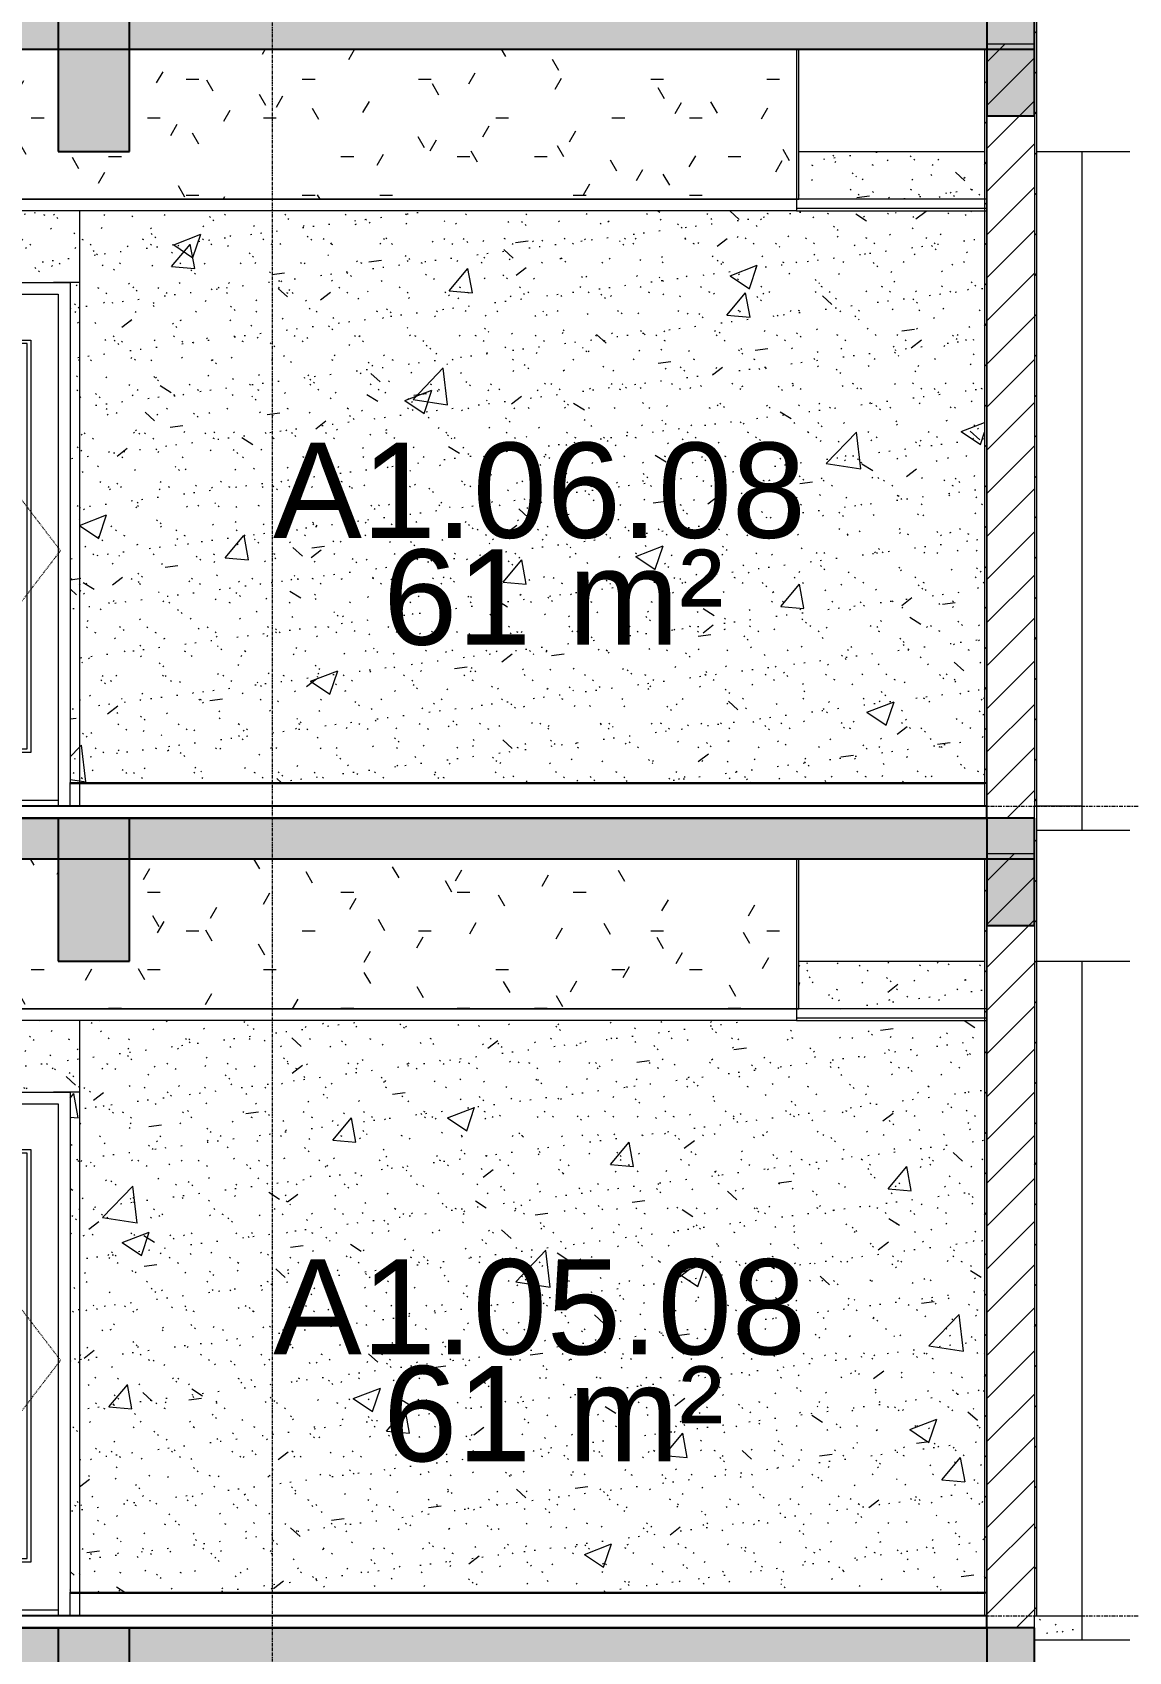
# Model space of a CAD drawing. Header units: millimetres. Extents: x 25061 to 259291, y -8723 to 35400.
# Drawn here: x 37845 to 42448, y 15650 to 22450 of the extents above; entities that cross this region are included whole.
import ezdxf

# ---------------------------------------------------------------- set-up
doc = ezdxf.new("R2010")
doc.units = ezdxf.units.MM
for name, pattern in [('Centre', [31.75, 6.35, -4.7625, 15.875, -4.7625]), ('Dash', [6.35, 3.175, -3.175]), ('Grid Line', [22.225, 12.7, -3.175, 3.175, -3.175])]:
    doc.linetypes.add(name, pattern=pattern)
for name, color, linetype, lineweight in [('0-1', 7, 'Continuous', 5), ('A-AREA-IDEN', 2, 'Continuous', 9), ('A-CLNG', 13, 'Continuous', 9), ('A-CLNG-1', 250, 'Continuous', 18), ('A-CLNG-2', 7, 'Continuous', 9), ('A-CLNG-PATT-1', 7, 'Continuous', 9), ('A-CLNG-PATT-2', 9, 'Continuous', 9), ('A-DETL-GENF-HDLN-1', 7, 'Dash', 9), ('A-DOOR', 31, 'Continuous', 9), ('A-DOOR-1', 7, 'Continuous', 9), ('A-FLOR-1', 10, 'Continuous', 25), ('A-FLOR-HRAL-1', 253, 'Continuous', 9), ('A-FLOR-LEVL-2', 51, 'Centre', 9), ('A-FLOR-PATT-1', 7, 'Continuous', 9), ('A-WALL', 113, 'Continuous', 9), ('A-WALL-1', 113, 'Continuous', 18), ('A-WALL-PATT-1', 7, 'Continuous', 9), ('A-WALL-PATT-2', 9, 'Continuous', 9), ('A-WALL-PATT-4', 111, 'Continuous', 9), ('I-WALL-1', 250, 'Continuous', 18), ('I-WALL-2', 7, 'Continuous', 9), ('I-WALL-3', 2, 'Continuous', 18), ('S-BEAM-1', 12, 'Continuous', 5), ('S-BEAM-2', 10, 'Continuous', 25), ('S-BEAM-3', 7, 'Continuous', 9), ('S-COLS-1', 7, 'Continuous', 9), ('S-GRID-1', 1, 'Grid Line', 9)]:
    doc.layers.add(name, color=color, linetype=linetype, lineweight=lineweight)
doc.styles.add('Arial', font='arial.ttf', dxfattribs={"height": 400})
pattern_1 = [(45, (81080.3, 14125), (-84.8528, 84.8528), [])]
pattern_2 = [(50, (81080.3, 14125), (1165.978, -102.01), [121.92, -1341.12]), (355, (81080.3, 14125), (-225.554, 1222.763), [97.536, -1072.896]), (100.451, (81177.5, 14116.5), (940.433, 1120.746), [103.616, -1139.776]), (46.184, (81080.3, 14450.1), (1734.906, -269.074), [182.88, -2011.68]), (96.636, (81224.9, 14427.7), (1519.38, 1583.536), [155.424, -1709.665]), (351.184, (81080.3, 14450.1), (1519.39, 1583.52), [146.304, -1609.344]), (21, (81242.9, 14368.8), (970.332, -654.498), [121.92, -1341.12]), (326, (81242.9, 14368.8), (395.533, 1178.804), [97.536, -1072.896]), (71.451, (81323.7, 14314.3), (1365.87, 524.296), [103.616, -1139.776]), (37.5, (81080.3, 14125), (19.767, 541.1527), [53.645, -1006.246, 53.645, -1035.507, -1076.96]), (37.5, (81080.3, 14125), (19.767, 541.1527), [-2149.043, 53.645, -1023.315]), (7.5, (81080.3, 14125), (427.646, 641.156), [53.645, -567.334, 53.645, -981.862, -410.464]), (7.5, (81080.3, 14125), (427.646, 641.156), [-1656.486, 53.645, -356.819]), (327.5, (80717.8, 14125), (867.782, -36.665), [53.645, -352.755, 53.645, -1214.323, -1682.496]), (327.5, (80717.8, 14125), (867.782, -36.665), [-1674.368, 53.645, -1628.85]), (317.5, (80555.2, 14125), (948.028, 162.731), [53.645, -474.675, 53.645, -788.416, -1194.816]), (317.5, (80555.2, 14125), (948.028, 162.731), [-1370.38, 53.645, -1141.17])]
pattern_3 = [(37.5, (81080.3, 14125), (-5.1206, 156.61216), [5.364, -118.181, 5.364, -132.812, -132.08]), (37.5, (81080.3, 14125), (-5.1206, 156.61216), [-261.722, 5.364, -126.716]), (7.5, (81080.3, 14125), (143.847, 229.3842), [5.364, -61.285, 5.364, -105.989, -42.672]), (7.5, (81080.3, 14125), (143.847, 229.3842), [-178.003, 5.364, -37.308]), (327.5, (80980.33, 14125), (253.11758, 0.46008), [5.364, -35.276, 5.364, -140.94, -191.008]), (327.5, (80980.33, 14125), (253.11758, 0.46008), [-186.944, 5.364, -185.644]), (317.5, (80980.33, 14125), (244.3381, 71.3376), [5.364, -14.956, 5.364, -90.546, -109.728]), (317.5, (80980.33, 14125), (244.3381, 71.3376), [-116.23, 5.364, -104.364])]
pattern_4 = [(0, (81080.3, 14125), (650.24, 162.56), [53.645, -434.035, 53.645, -434.035, -2600.96]), (0, (81080.3, 14125), (650.24, 162.56), [-975.36, 53.645, -921.715, 53.645, -434.035, -1137.92]), (0, (81080.3, 14125), (650.24, 162.56), [-2438.4, 53.645, -271.475, 53.645, -759.155]), (120, (81324.14, 14206.28), (-465.9011, 481.84436), [53.645, -434.035, 53.645, -3034.995]), (120, (81324.14, 14206.28), (-465.9011, 481.84436), [-541.325, -434.035, 53.645, -921.715, -1625.6]), (120, (81324.14, 14206.28), (-465.9011, 481.84436), [-1950.72, 53.645, -434.035, 53.645, -1084.275]), (120, (81324.14, 14206.28), (-465.9011, 481.84436), [-2492.045, -271.475, 53.645, -759.155]), (240, (81405.42, 14531.4), (-184.3389, -644.40436), [53.645, -434.035, 53.645, -3034.995]), (240, (81405.42, 14531.4), (-184.3389, -644.40436), [-541.325, -434.035, 53.645, -921.715, -1625.6]), (240, (81405.42, 14531.4), (-184.3389, -644.40436), [-1950.72, 53.645, -434.035, 53.645, -1084.275]), (240, (81405.42, 14531.4), (-184.3389, -644.40436), [-2492.045, -271.475, 53.645, -759.155])]
pattern_5 = [(45, (81080.3, 14125), (-90.50967, 90.50967), [])]

# ---------------------------------------------------------------- blocks, each defined once
blk = doc.blocks.new('NCV_TKTC_KET CAU_rvt-1-TKCS_MẶT CẮT 1')
at = {"layer": 'A-FLOR-PATT-1'}
h = blk.add_hatch(color=256, dxfattribs=at)
h.paths.add_polyline_path([(127252.4, 22380), (127252.4, 22550), (118852.4, 22550), (118852.4, 22380), (126740, 22380)])
h.paths.add_polyline_path([(33652.6, 22380), (42052.6, 22380), (42052.6, 22550), (33652.6, 22550)])
h.paths.add_polyline_path([(114352.4, 22380), (114352.4, 22550), (105952.4, 22550), (105952.4, 22380), (113942, 22380)])
h.paths.add_polyline_path([(46552.6, 22380), (54952.6, 22380), (54952.6, 22550), (46552.6, 22550)])
h = blk.add_hatch(color=256, dxfattribs=at)
h.paths.add_polyline_path([(127252.4, 18980), (127252.4, 19150), (118852.4, 19150), (118852.4, 18980), (126740, 18980)])
h.paths.add_polyline_path([(33652.6, 18980), (42052.6, 18980), (42052.6, 19150), (33652.6, 19150)])
h.paths.add_polyline_path([(114352.4, 18980), (114352.4, 19150), (105952.4, 19150), (105952.4, 18980), (113942, 18980)])
h.paths.add_polyline_path([(46552.6, 18980), (54952.6, 18980), (54952.6, 19150), (46552.6, 19150)])
h = blk.add_hatch(color=256, dxfattribs=at)
h.paths.add_polyline_path([(127252.4, 15580), (127252.4, 15750), (118852.4, 15750), (118852.4, 15580), (126740, 15580)])
h.paths.add_polyline_path([(33652.6, 15580), (42052.6, 15580), (42052.6, 15750), (33652.6, 15750)])
h.paths.add_polyline_path([(114352.4, 15580), (114352.4, 15750), (105952.4, 15750), (105952.4, 15580), (113942, 15580)])
h.paths.add_polyline_path([(46552.6, 15580), (54952.6, 15580), (54952.6, 15750), (46552.6, 15750)])
at = {"layer": 'S-BEAM-1'}
for points in [[(38252.6, 21950), (38252.6, 22550), (37952.6, 22550), (37952.6, 21950)], [(42052.6, 22100), (42052.6, 22550), (41852.6, 22550), (41852.6, 22100), (41953.7, 22100)], [(37952.6, 18550), (38252.6, 18550), (38252.6, 19150), (37952.6, 19150), (37952.6, 18873.8)], [(42052.6, 18700), (42052.6, 19150), (41852.6, 19150), (41852.6, 18700), (41953.7, 18700)], [(37952.6, 15150), (38252.6, 15150), (38252.6, 15750), (37952.6, 15750), (37952.6, 15224.5)], [(41852.6, 15300), (42052.6, 15300), (42052.6, 15750), (41852.6, 15750)]]:
    blk.add_hatch(color=256, dxfattribs=at).paths.add_polyline_path(points)
at = {"layer": 'A-FLOR-1'}
for p, q in [((42052.6, 22380), (42052.6, 22550)), ((33652.6, 22380), (42052.6, 22380)), ((42052.6, 19150), (33652.6, 19150)), ((42052.6, 18980), (42052.6, 19150)), ((33652.6, 18980), (42052.6, 18980)), ((42052.6, 15750), (33652.6, 15750)), ((42052.6, 15580), (42052.6, 15750))]:
    blk.add_line(p, q, dxfattribs=at)
at = {"layer": 'S-BEAM-2'}
for p, q in [((37952.6, 22550), (37952.6, 21950)), ((38252.6, 21950), (38252.6, 22550)), ((41852.6, 22550), (41852.6, 22100)), ((42052.6, 22100), (42052.6, 22550)), ((41852.6, 22100), (42052.6, 22100)), ((37952.6, 21950), (38252.6, 21950)), ((38252.6, 19150), (37952.6, 19150)), ((37952.6, 19150), (37952.6, 18550)), ((38252.6, 18550), (38252.6, 19150)), ((42052.6, 19150), (41852.6, 19150)), ((41852.6, 19150), (41852.6, 18700)), ((42052.6, 18700), (42052.6, 19150)), ((41852.6, 18700), (42052.6, 18700)), ((37952.6, 18550), (38252.6, 18550)), ((38252.6, 15750), (37952.6, 15750)), ((37952.6, 15750), (37952.6, 15150)), ((38252.6, 15150), (38252.6, 15750)), ((42052.6, 15750), (41852.6, 15750)), ((41852.6, 15750), (41852.6, 15300)), ((42052.6, 15300), (42052.6, 15750))]:
    blk.add_line(p, q, dxfattribs=at)
at = {"layer": 'S-BEAM-3'}
for p, q in [((41062.6, 21950), (41842.6, 21950)), ((42062.6, 21950), (42452.6, 21950)), ((42062.6, 19100), (42452.6, 19100)), ((41062.6, 18550), (41842.6, 18550)), ((42062.6, 18550), (42452.6, 18550)), ((42052.6, 15700), (42452.6, 15700))]:
    blk.add_line(p, q, dxfattribs=at)
at = {"layer": 'S-COLS-1'}
blk.add_line((42252.6, 15700), (42252.6, 15800), dxfattribs=at)
blk = doc.blocks.new('DOOR_CW_01 CANH MO-PANEL KINH - DIG_02-800x2200-CỬA NHÔM KÍNH-400864-TKCS_MẶT CẮT 1')
at = {"layer": 'A-DOOR-1'}
for p, q in [((38042.564287, 7800), (37932.564287, 7800)), ((38052.564287, 5695), (38052.564287, 5700)), ((38052.564287, 5695), (38052.564287, 5700)), ((38052.564287, 5695), (38052.564287, 5700)), ((38112.564287, 5695), (38112.564287, 5700)), ((38152.564287, 5700), (38152.564287, 5695)), ((38152.564287, 5700), (38152.564287, 5695)), ((38152.564287, 5695), (38152.564287, 5700))]:
    blk.add_line(p, q, dxfattribs=at)
blk = doc.blocks.new('DOOR_CW_01 CANH MO-PANEL KINH - DIG_01-900x2200-CỬA NHÔM KÍNH-901215-TKCS_MẶT CẮT 1')
at = {"layer": 'A-DETL-GENF-HDLN-1'}
for p, q in [((37962.6, 6673.5), (37142.6, 7747)), ((37142.6, 5600), (37962.6, 6673.5))]:
    blk.add_line(p, q, dxfattribs=at)
at = {"layer": 'A-DOOR-1'}
for p, q in [((37152.6, 5600), (37152.6, 7750)), ((37152.6, 7750), (37952.6, 7750)), ((37952.6, 7750), (37952.6, 5600)), ((37267.6, 6524.5), (37267.6, 7558)), ((37267.6, 7558), (37837.6, 7558)), ((37837.6, 7558), (37837.6, 5826)), ((37822.6, 7543), (37282.6, 7543)), ((37282.6, 7543), (37282.6, 6524.5)), ((37822.6, 5841), (37822.6, 7543)), ((37227.3, 6556), (37187.8, 6556)), ((37187.8, 6556), (37187.8, 6416)), ((37227.3, 6524.5), (37227.3, 6556)), ((37282.6, 6524.5), (37207.6, 6524.5)), ((37282.6, 6507.5), (37207.6, 6507.5)), ((37227.3, 6416), (37227.3, 6507.5)), ((37267.6, 5826), (37267.6, 6507.5)), ((37282.6, 6524.5), (37308.4, 6524.5)), ((37282.6, 6507.5), (37282.6, 5841)), ((37308.4, 6507.5), (37282.6, 6507.5)), ((37308.4, 6524.5), (37308.4, 6507.5)), ((37187.8, 6416), (37227.3, 6416)), ((37837.6, 5826), (37267.6, 5826)), ((37282.6, 5841), (37822.6, 5841)), ((37102.6, 5700), (37102.6, 5695)), ((38002.6, 5695), (38002.6, 5700)), ((37152.6, 5626), (37952.6, 5626))]:
    blk.add_line(p, q, dxfattribs=at)
for start, end in [(90, 180), (180, 270)]:
    blk.add_arc((37207.6, 6516), 8.5, start, end, dxfattribs=at)
blk = doc.blocks.new('Railing - Railing-910888-TKCS_MẶT CẮT 1')
at = {"layer": 'A-FLOR-HRAL-1'}
for p, q in [((38042.564287, 5695), (41842.564287, 5695)), ((38042.564287, 5695), (38042.564287, 5600)), ((41852.564287, 5695), (41842.564287, 5695)), ((41842.564287, 5695), (41842.564287, 5600)), ((41852.564287, 5600), (41852.564287, 5695)), ((41842.564287, 5600), (41852.564287, 5600))]:
    blk.add_line(p, q, dxfattribs=at)
blk = doc.blocks.new('Railing - Railing-910890-TKCS_MẶT CẮT 1')
at = {"layer": 'A-FLOR-HRAL-1'}
for p, q in [((38002.564287, 5600), (38002.564287, 5695)), ((38002.564287, 5695), (38042.564287, 5695))]:
    blk.add_line(p, q, dxfattribs=at)
blk = doc.blocks.new('CL_01-VÁCH DỰNG THẠCH CAO CĂN HỘ LOẠI 1-5A5 - CL_01-VÁCH DỰNG THẠCH CAO CĂN HỘ LOẠI 1A-5-V103-TKCS_MẶT CẮT 1')
at = {"layer": 'A-CLNG-PATT-2'}
h = blk.add_hatch(dxfattribs=at)
h.set_pattern_fill('FP_1', color=256, style=0, pattern_type=2)
h.set_pattern_definition(pattern_4)
h.paths.add_polyline_path([(35452.4, 21750), (41052.6, 21750), (41052.6, 22380), (38252.6, 22380), (38252.6, 21950), (37952.6, 21950), (37952.6, 22380), (35452.4, 22380), (35452.4, 21914.9)])
at = {"layer": 'A-CLNG-1'}
for p, q in [((35452.4, 22380), (35442.4, 22380)), ((35442.4, 22380), (35442.4, 21750)), ((35452.4, 21750), (35452.4, 22380)), ((41062.6, 22380), (41052.6, 22380)), ((41052.6, 22380), (41052.6, 21750)), ((41062.6, 21750), (41062.6, 22380)), ((35442.4, 21750), (35452.4, 21750)), ((41052.6, 21750), (41062.6, 21750))]:
    blk.add_line(p, q, dxfattribs=at)
at = {"layer": 'A-CLNG-2'}
blk.add_line((41052.6, 21750), (35452.6, 21750), dxfattribs=at)
blk = doc.blocks.new('NCV_TKTC_TANG 6 - 8_rvt-3-TKCS_MẶT CẮT 1')
at = {"layer": 'A-CLNG-PATT-1'}
h = blk.add_hatch(dxfattribs=at)
h.set_pattern_fill('FP_7', color=256, style=0, pattern_type=2)
h.set_pattern_definition([(0, (81080.3, 14125), (1300.48, 325.12), [53.645, -921.715, 53.645, -6123.635]), (0, (81080.3, 14125), (1300.48, 325.12), [-1029.005, -921.715, 53.645, -1897.075, -3251.2]), (0, (81080.3, 14125), (1300.48, 325.12), [-3901.44, 53.645, -921.715, 53.645, -2222.195]), (0, (81080.3, 14125), (1300.48, 325.12), [-4930.445, -596.595, 53.645, -1571.955]), (120, (81567.98, 14287.56), (-931.8022, 963.6887), [53.645, -921.715, -6177.28]), (120, (81567.98, 14287.56), (-931.8022, 963.6887), [-975.36, 53.645, -921.715, -5201.92]), (120, (81567.98, 14287.56), (-931.8022, 963.6887), [-1950.72, 53.645, -1897.075, -3251.2]), (120, (81567.98, 14287.56), (-931.8022, 963.6887), [-3901.44, 53.645, -921.715, -2275.84]), (120, (81567.98, 14287.56), (-931.8022, 963.6887), [-4876.8, 53.645, -596.595, -1625.6]), (120, (81567.98, 14287.56), (-931.8022, 963.6887), [-5527.04, 53.645, -1571.955]), (240, (81730.54, 14937.8), (-368.6778, -1288.8087), [53.645, -921.715, -6177.28]), (240, (81730.54, 14937.8), (-368.6778, -1288.8087), [-975.36, 53.645, -921.715, -5201.92]), (240, (81730.54, 14937.8), (-368.6778, -1288.8087), [-1950.72, 53.645, -1897.075, -3251.2]), (240, (81730.54, 14937.8), (-368.6778, -1288.8087), [-3901.44, 53.645, -921.715, -2275.84]), (240, (81730.54, 14937.8), (-368.6778, -1288.8087), [-4876.8, 53.645, -596.595, -1625.6]), (240, (81730.54, 14937.8), (-368.6778, -1288.8087), [-5527.04, 53.645, -1571.955])])
h.paths.add_polyline_path([(35452.6, 21700), (35452.6, 21710), (35052.6, 21710), (35052.6, 21700)])
h.paths.add_polyline_path([(41052.6, 21700), (41852.6, 21700), (41852.6, 21710), (41052.6, 21710)])
at = {"layer": 'A-WALL-PATT-1'}
h = blk.add_hatch(dxfattribs=at)
h.set_pattern_fill('FP_3', color=256, style=0, pattern_type=2)
h.set_pattern_definition(pattern_1)
h.paths.add_polyline_path([(41852.6, 19300), (41852.6, 22380), (41842.6, 22380), (41842.6, 19300)])
at = {"layer": 'A-WALL-PATT-2'}
h = blk.add_hatch(dxfattribs=at)
h.set_pattern_fill('FP_4', color=256, style=0, pattern_type=2)
h.set_pattern_definition(pattern_2)
h.paths.add_polyline_path([(41842.6, 19300), (41842.6, 21700), (38042.6, 21700), (38042.6, 19300), (38754.2, 19300)])
h.paths.add_polyline_path([(41842.6, 21750), (41842.6, 21950), (41062.6, 21950), (41062.6, 21750)])
h = blk.add_hatch(dxfattribs=at)
h.set_pattern_fill('FP_5', color=256, style=0, pattern_type=2)
h.set_pattern_definition(pattern_3)
h.paths.add_polyline_path([(41842.6, 19300), (41842.6, 21700), (38042.6, 21700), (38042.6, 19300), (38754.2, 19300)])
h.paths.add_polyline_path([(41842.6, 21750), (41842.6, 21950), (41062.6, 21950), (41062.6, 21750)])
h = blk.add_hatch(dxfattribs=at)
h.set_pattern_fill('FP_4', color=256, style=0, pattern_type=2)
h.set_pattern_definition(pattern_2)
h.paths.add_polyline_path([(37102.6, 19300), (37102.6, 21400), (38002.6, 21400), (38002.6, 19300), (38042.6, 19300), (38042.6, 21700), (37062.6, 21700), (37062.6, 19300)])
h = blk.add_hatch(dxfattribs=at)
h.set_pattern_fill('FP_5', color=256, style=0, pattern_type=2)
h.set_pattern_definition(pattern_3)
h.paths.add_polyline_path([(37102.6, 19300), (37102.6, 21400), (38002.6, 21400), (38002.6, 19300), (38042.6, 19300), (38042.6, 21700), (37062.6, 21700), (37062.6, 19300)])
at = {"layer": 'A-CLNG-1'}
for p, q in [((41852.6, 21750), (41052.6, 21750)), ((41052.6, 21750), (41052.6, 21700)), ((41052.6, 21700), (41852.6, 21700)), ((41852.6, 21700), (41852.6, 21750))]:
    blk.add_line(p, q, dxfattribs=at)
at = {"layer": 'A-CLNG-2'}
for p, q in [((35452.6, 21750), (41052.6, 21750)), ((41052.6, 21700), (35452.6, 21700)), ((41852.6, 21710), (41052.6, 21710))]:
    blk.add_line(p, q, dxfattribs=at)
at = {"layer": 'A-FLOR-1'}
for p, q in [((41852.6, 19200), (35052.6, 19200)), ((41852.6, 19150), (41852.6, 19200)), ((35052.6, 19150), (41852.6, 19150))]:
    blk.add_line(p, q, dxfattribs=at)
at = {"layer": 'I-WALL-1'}
for p, q in [((41852.6, 22380), (41842.6, 22380)), ((41842.6, 22380), (41842.6, 19300)), ((41852.6, 19300), (41852.6, 22380)), ((41842.6, 19300), (41852.6, 19300))]:
    blk.add_line(p, q, dxfattribs=at)
at = {"layer": 'I-WALL-2'}
for p, q in [((38042.6, 21700), (38042.6, 19300)), ((37102.6, 21400), (38002.6, 21400)), ((38002.6, 21400), (38002.6, 19300)), ((38002.6, 19300), (38042.6, 19300)), ((38042.6, 19300), (41842.6, 19300))]:
    blk.add_line(p, q, dxfattribs=at)
at = {"layer": ''}
for name in ['Railing - Railing-910890-TKCS_MẶT CẮT 1', 'Railing - Railing-910888-TKCS_MẶT CẮT 1']:
    blk.add_blockref(name, (0, 13600), dxfattribs=at)
at = {"layer": 'A-CLNG'}
blk.add_blockref('CL_01-VÁCH DỰNG THẠCH CAO CĂN HỘ LOẠI 1-5A5 - CL_01-VÁCH DỰNG THẠCH CAO CĂN HỘ LOẠI 1A-5-V103-TKCS_MẶT CẮT 1', (0, 0), dxfattribs=at)
at = {"layer": 'A-DOOR'}
for name in ['DOOR_CW_01 CANH MO-PANEL KINH - DIG_02-800x2200-CỬA NHÔM KÍNH-400864-TKCS_MẶT CẮT 1', 'DOOR_CW_01 CANH MO-PANEL KINH - DIG_01-900x2200-CỬA NHÔM KÍNH-901215-TKCS_MẶT CẮT 1']:
    blk.add_blockref(name, (0, 13600), dxfattribs=at)
blk = doc.blocks.new('CL_01-VÁCH DỰNG THẠCH CAO CĂN HỘ LOẠI 1-5A5 - CL_01-VÁCH DỰNG THẠCH CAO CĂN HỘ LOẠI 1A-5-V107-TKCS_MẶT CẮT 1')
at = {"layer": 'A-CLNG-PATT-2'}
h = blk.add_hatch(dxfattribs=at)
h.set_pattern_fill('FP_1', color=256, style=0, pattern_type=2)
h.set_pattern_definition(pattern_4)
h.paths.add_polyline_path([(35452.4, 18350), (41052.6, 18350), (41052.6, 18980), (38252.6, 18980), (38252.6, 18550), (37952.6, 18550), (37952.6, 18980), (35452.4, 18980)])
at = {"layer": 'A-CLNG-1'}
for p, q in [((35452.4, 18980), (35442.4, 18980)), ((35442.4, 18980), (35442.4, 18350)), ((35452.4, 18350), (35452.4, 18980)), ((41062.6, 18980), (41052.6, 18980)), ((41052.6, 18980), (41052.6, 18350)), ((41062.6, 18350), (41062.6, 18980)), ((35442.4, 18350), (35452.4, 18350)), ((41052.6, 18350), (41062.6, 18350))]:
    blk.add_line(p, q, dxfattribs=at)
at = {"layer": 'A-CLNG-2'}
blk.add_line((41052.6, 18350), (35452.6, 18350), dxfattribs=at)
blk = doc.blocks.new('NCV_TKTC_TANG 5_rvt-1-TKCS_MẶT CẮT 1')
at = {"layer": 'A-WALL-PATT-1'}
h = blk.add_hatch(dxfattribs=at)
h.set_pattern_fill('FP_3', color=256, style=0, pattern_type=2)
h.set_pattern_definition(pattern_1)
h.paths.add_polyline_path([(41852.6, 15900), (41852.6, 18980), (41842.6, 18980), (41842.6, 15900)])
at = {"layer": 'A-WALL-PATT-2'}
h = blk.add_hatch(dxfattribs=at)
h.set_pattern_fill('FP_4', color=256, style=0, pattern_type=2)
h.set_pattern_definition(pattern_2)
h.paths.add_polyline_path([(38042.6, 15900), (41842.6, 15900), (41842.6, 18300), (38042.6, 18300), (38042.6, 17049.2)])
h.paths.add_polyline_path([(41062.6, 18350), (41842.6, 18350), (41842.6, 18550), (41062.6, 18550)])
h = blk.add_hatch(dxfattribs=at)
h.set_pattern_fill('FP_5', color=256, style=0, pattern_type=2)
h.set_pattern_definition(pattern_3)
h.paths.add_polyline_path([(38042.6, 15900), (41842.6, 15900), (41842.6, 18300), (38042.6, 18300), (38042.6, 17049.2)])
h.paths.add_polyline_path([(41062.6, 18350), (41842.6, 18350), (41842.6, 18550), (41062.6, 18550)])
h = blk.add_hatch(dxfattribs=at)
h.set_pattern_fill('FP_4', color=256, style=0, pattern_type=2)
h.set_pattern_definition(pattern_2)
h.paths.add_polyline_path([(37102.6, 15900), (37102.6, 18000), (38002.6, 18000), (38002.6, 15900), (38042.6, 15900), (38042.6, 18300), (37622.2, 18300), (37622.2, 18260), (37482.2, 18260), (37482.2, 18300), (37062.6, 18300), (37062.6, 15900)])
h = blk.add_hatch(dxfattribs=at)
h.set_pattern_fill('FP_5', color=256, style=0, pattern_type=2)
h.set_pattern_definition(pattern_3)
h.paths.add_polyline_path([(37102.6, 15900), (37102.6, 18000), (38002.6, 18000), (38002.6, 15900), (38042.6, 15900), (38042.6, 18300), (37622.2, 18300), (37622.2, 18260), (37482.2, 18260), (37482.2, 18300), (37062.6, 18300), (37062.6, 15900)])
at = {"layer": 'A-CLNG-1'}
for p, q in [((41852.6, 18350), (41052.6, 18350)), ((41052.6, 18350), (41052.6, 18300)), ((41052.6, 18300), (41852.6, 18300)), ((41852.6, 18300), (41852.6, 18350))]:
    blk.add_line(p, q, dxfattribs=at)
at = {"layer": 'A-CLNG-2'}
for p, q in [((35452.6, 18350), (41052.6, 18350)), ((41052.6, 18300), (35452.6, 18300)), ((41852.6, 18310), (41052.6, 18310))]:
    blk.add_line(p, q, dxfattribs=at)
at = {"layer": 'A-FLOR-1'}
for p, q in [((41852.6, 15800), (35052.6, 15800)), ((41852.6, 15750), (41852.6, 15800)), ((35052.6, 15750), (41852.6, 15750))]:
    blk.add_line(p, q, dxfattribs=at)
at = {"layer": 'I-WALL-1'}
for p, q in [((41852.6, 18980), (41842.6, 18980)), ((41842.6, 18980), (41842.6, 15900)), ((41852.6, 15900), (41852.6, 18980)), ((41842.6, 15900), (41852.6, 15900))]:
    blk.add_line(p, q, dxfattribs=at)
at = {"layer": 'I-WALL-2'}
for p, q in [((38042.6, 18300), (38042.6, 15900)), ((37102.6, 18000), (38002.6, 18000)), ((38002.6, 18000), (38002.6, 15900)), ((38002.6, 15900), (38042.6, 15900)), ((38042.6, 15900), (41842.6, 15900))]:
    blk.add_line(p, q, dxfattribs=at)
at = {"layer": ''}
for name in ['Railing - Railing-910890-TKCS_MẶT CẮT 1', 'Railing - Railing-910888-TKCS_MẶT CẮT 1']:
    blk.add_blockref(name, (0, 10200), dxfattribs=at)
at = {"layer": 'A-CLNG'}
blk.add_blockref('CL_01-VÁCH DỰNG THẠCH CAO CĂN HỘ LOẠI 1-5A5 - CL_01-VÁCH DỰNG THẠCH CAO CĂN HỘ LOẠI 1A-5-V107-TKCS_MẶT CẮT 1', (0, 0), dxfattribs=at)
at = {"layer": 'A-DOOR'}
for name in ['DOOR_CW_01 CANH MO-PANEL KINH - DIG_02-800x2200-CỬA NHÔM KÍNH-400864-TKCS_MẶT CẮT 1', 'DOOR_CW_01 CANH MO-PANEL KINH - DIG_01-900x2200-CỬA NHÔM KÍNH-901215-TKCS_MẶT CẮT 1']:
    blk.add_blockref(name, (0, 10200), dxfattribs=at)

msp = doc.modelspace()

# ---------------------------------------------------------------- hatches: boundary and pattern name
at = {"layer": 'A-WALL-PATT-4'}
h = msp.add_hatch(dxfattribs=at)
h.set_pattern_fill('FP_3', color=256, style=0, pattern_type=2)
h.set_pattern_definition(pattern_1)
h.paths.add_polyline_path([(42052.6, 19200), (42062.6, 19200), (42062.6, 22600), (42052.6, 22600), (42052.6, 19482)])
h = msp.add_hatch(dxfattribs=at)
h.set_pattern_fill('FP_8', color=256, style=0, pattern_type=2)
h.set_pattern_definition(pattern_5)
h.paths.add_polyline_path([(41953.7, 19150), (42052.6, 19150), (42052.6, 22400), (41852.6, 22400), (41852.6, 19150)])
h = msp.add_hatch(dxfattribs=at)
h.set_pattern_fill('FP_3', color=256, style=0, pattern_type=2)
h.set_pattern_definition(pattern_1)
h.paths.add_polyline_path([(42052.6, 15800), (42062.6, 15800), (42062.6, 19200), (42052.6, 19200), (42052.6, 15832.7)])
h = msp.add_hatch(dxfattribs=at)
h.set_pattern_fill('FP_8', color=256, style=0, pattern_type=2)
h.set_pattern_definition(pattern_5)
h.paths.add_polyline_path([(42052.6, 15750), (42052.6, 19000), (41852.6, 19000), (41852.6, 15750), (41953.7, 15750)])
h = msp.add_hatch(dxfattribs=at)
h.set_pattern_fill('FP_4', color=256, style=0, pattern_type=2)
h.set_pattern_definition(pattern_2)
h.paths.add_polyline_path([(42052.9, 15700), (42252.6, 15700), (42252.6, 15800), (42052.6, 15800), (42052.6, 15700)])
h = msp.add_hatch(dxfattribs=at)
h.set_pattern_fill('FP_5', color=256, style=0, pattern_type=2)
h.set_pattern_definition(pattern_3)
h.paths.add_polyline_path([(42052.9, 15700), (42252.6, 15700), (42252.6, 15800), (42052.6, 15800), (42052.6, 15700)])

# ---------------------------------------------------------------- linework, layer by layer
at = {"layer": 'A-FLOR-LEVL-2'}
for p, q in [((25061.1, 19200), (134152.6, 19200)), ((25061.1, 15800), (134152.6, 15800))]:
    msp.add_line(p, q, dxfattribs=at)
at = {"layer": 'A-WALL'}
for p, q in [((42252.6, 19100), (42252.6, 21950)), ((42252.6, 19200), (42062.6, 19200)), ((42252.6, 15800), (42252.6, 18550)), ((42062.6, 15800), (42252.6, 15800))]:
    msp.add_line(p, q, dxfattribs=at)
at = {"layer": 'A-WALL-1'}
for p, q in [((41852.6, 22400), (41852.6, 19150)), ((42052.6, 22400), (41852.6, 22400)), ((42052.6, 19150), (42052.6, 19200)), ((41852.6, 19150), (42052.6, 19150)), ((41852.6, 19000), (41852.6, 15750)), ((42052.6, 19000), (41852.6, 19000)), ((42052.6, 15750), (42052.6, 15800)), ((41852.6, 15750), (42052.6, 15750))]:
    msp.add_line(p, q, dxfattribs=at)
at = {"layer": 'I-WALL-3'}
for p, q in [((42062.6, 19200), (42062.6, 22600)), ((42052.6, 22550), (42052.6, 19200)), ((42062.6, 19200), (42052.6, 19200)), ((42052.6, 19200), (42062.6, 19200)), ((42062.6, 15800), (42062.6, 19200)), ((42052.6, 19150), (42052.6, 15800)), ((42052.6, 15800), (42062.6, 15800))]:
    msp.add_line(p, q, dxfattribs=at)
at = {"layer": 'S-GRID-1'}
msp.add_line((38852.6, -3283.1), (38852.6, 30285.9), dxfattribs=at)

# ---------------------------------------------------------------- block references
at = {"layer": '0-1'}
for name in ['NCV_TKTC_KET CAU_rvt-1-TKCS_MẶT CẮT 1', 'NCV_TKTC_TANG 6 - 8_rvt-3-TKCS_MẶT CẮT 1', 'NCV_TKTC_TANG 5_rvt-1-TKCS_MẶT CẮT 1']:
    msp.add_blockref(name, (0, 0), dxfattribs=at)

# ---------------------------------------------------------------- texts
at = {"layer": 'A-AREA-IDEN', "char_height": 400, "line_spacing_factor": 0.936439, "style": 'Arial'}
for s, insert, width, attachment_point in [('\\pt8,16,24,32,40,48,56,64,72,80,88,96,104,112,120,128,136,144,152,160,168,176,184,192,200,208,216,224,232,240,248,256;A1.06.08', (39973.9, 20321.6), 2233.6, 8), ('\\pt8,16,24,32,40,48,56,64,72,80,88,96,104,112,120,128,136,144,152,160,168,176,184,192,200,208,216,224,232,240,248,256;61 m²', (40031.9, 20075.7), 1449.6, 5), ('\\pt8,16,24,32,40,48,56,64,72,80,88,96,104,112,120,128,136,144,152,160,168,176,184,192,200,208,216,224,232,240,248,256;A1.05.08', (39973.9, 16892.3), 2233.6, 8), ('\\pt8,16,24,32,40,48,56,64,72,80,88,96,104,112,120,128,136,144,152,160,168,176,184,192,200,208,216,224,232,240,248,256;61 m²', (40031.9, 16646.5), 1449.6, 5)]:
    msp.add_mtext(s, dxfattribs=dict(at, insert=insert, width=width, attachment_point=attachment_point))

doc.saveas('drawing.dxf')
